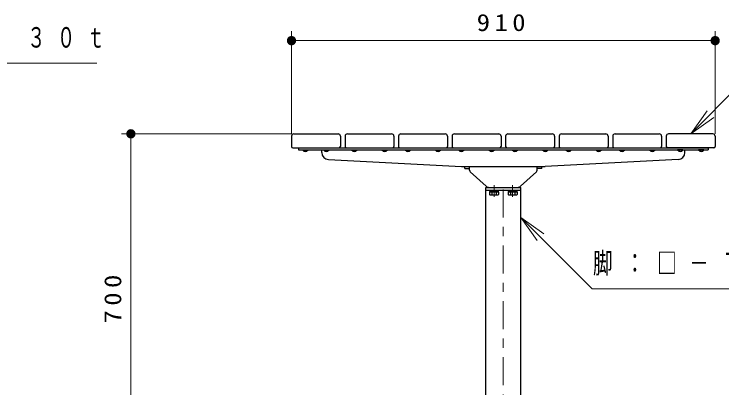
# Model space of a CAD drawing. Units: millimetres on the paper, scale 1:20. Extents: x -385 to 0, y 0 to 267.
# Drawn here: x -114.3 to -38.3, y 88.9 to 129 of the extents above; entities that cross this region are included whole.
import ezdxf

# ---------------------------------------------------------------- set-up
doc = ezdxf.new("R2010")
doc.units = ezdxf.units.MM
doc.linetypes.add('USER2', pattern=[6, 3, -1, 1, -1])
doc.layers.add('LY_1', color=7, linetype='Continuous', lineweight=25)
doc.styles.add('ＭＳ ゴシック', font='')
doc.styles.get('ＭＳ ゴシック').set_extended_font_data('MS Gothic')

# ---------------------------------------------------------------- blocks, each defined once
blk = doc.blocks.new('filled_dot')
at = {"color": 0, "linetype": 'Continuous', "lineweight": -2, "const_width": 1.25}
blk.add_lwpolyline([(-0.625, 0, 1), (0.625, 0, 1)], format="xyb", close=True, dxfattribs=at)

msp = doc.modelspace()

# ---------------------------------------------------------------- linework, layer by layer
at = {"layer": 'LY_1', "lineweight": 13}
for p, q in [((-84.546, 116.146), (-84.546, 127.146)), ((-39.046, 116.146), (-39.046, 127.146)), ((-84.546, 126.146), (-39.046, 126.146)), ((-41.671, 116.146), (-39.903, 118.621)), ((-41.671, 116.146), (-39.549, 118.267)), ((-39.196, 117.914), (-41.671, 116.146)), ((-84.546, 116.146), (-102.796, 116.146)), ((-101.796, 81.146), (-101.796, 116.146)), ((-59.921, 107.182), (-57.799, 105.061)), ((-59.921, 107.182), (-57.446, 105.414)), ((-58.153, 104.707), (-59.921, 107.182))]:
    msp.add_line(p, q, dxfattribs=at)
at = {"layer": 'LY_1', "color": 3}
for p, q in [((-84.546, 115.896), (-84.546, 114.796)), ((-84.296, 116.146), (-79.546, 116.146)), ((-79.296, 115.896), (-79.296, 114.796)), ((-78.796, 115.896), (-78.796, 114.796)), ((-78.546, 116.146), (-73.796, 116.146)), ((-73.546, 115.896), (-73.546, 114.796)), ((-73.046, 115.896), (-73.046, 114.796)), ((-72.796, 116.146), (-68.046, 116.146)), ((-67.796, 115.896), (-67.796, 114.796)), ((-67.296, 115.896), (-67.296, 114.796)), ((-67.046, 116.146), (-62.296, 116.146)), ((-62.046, 115.896), (-62.046, 114.796)), ((-61.546, 115.896), (-61.546, 114.796)), ((-61.296, 116.146), (-56.546, 116.146)), ((-56.296, 115.896), (-56.296, 114.796)), ((-55.796, 115.896), (-55.796, 114.796)), ((-55.546, 116.146), (-50.796, 116.146)), ((-50.546, 115.896), (-50.546, 114.796)), ((-50.046, 115.896), (-50.046, 114.796)), ((-49.796, 116.146), (-45.046, 116.146)), ((-44.796, 115.896), (-44.796, 114.796)), ((-44.296, 115.896), (-44.296, 114.796)), ((-39.296, 116.146), (-44.046, 116.146)), ((-39.046, 115.896), (-39.046, 114.796)), ((-84.396, 114.646), (-79.446, 114.646)), ((-78.646, 114.646), (-73.696, 114.646)), ((-72.896, 114.646), (-67.946, 114.646)), ((-67.146, 114.646), (-62.196, 114.646)), ((-61.396, 114.646), (-56.446, 114.646)), ((-55.646, 114.646), (-50.696, 114.646)), ((-49.896, 114.646), (-44.946, 114.646)), ((-39.196, 114.646), (-44.146, 114.646))]:
    msp.add_line(p, q, dxfattribs=at)
at = {"layer": 'LY_1'}
for p, q in [((-83.796, 114.646), (-39.796, 114.646)), ((-83.341, 114.421), (-83.341, 114.396)), ((-83.341, 114.421), (-82.751, 114.421)), ((-83.341, 114.396), (-82.751, 114.396)), ((-82.751, 114.421), (-82.751, 114.396)), ((-81.091, 114.421), (-81.091, 114.396)), ((-81.091, 114.421), (-80.501, 114.421)), ((-81.091, 114.396), (-80.501, 114.396)), ((-80.501, 114.421), (-80.501, 114.396)), ((-78.091, 114.421), (-78.091, 114.396)), ((-78.091, 114.421), (-77.501, 114.421)), ((-78.091, 114.396), (-77.501, 114.396)), ((-77.501, 114.421), (-77.501, 114.396)), ((-74.841, 114.421), (-74.841, 114.396)), ((-74.841, 114.421), (-74.251, 114.421)), ((-74.841, 114.396), (-74.251, 114.396)), ((-74.251, 114.421), (-74.251, 114.396)), ((-72.341, 114.421), (-72.341, 114.396)), ((-72.341, 114.421), (-71.751, 114.421)), ((-72.341, 114.396), (-71.751, 114.396)), ((-71.751, 114.421), (-71.751, 114.396)), ((-69.091, 114.421), (-69.091, 114.396)), ((-69.091, 114.421), (-68.501, 114.421)), ((-69.091, 114.396), (-68.501, 114.396)), ((-68.501, 114.421), (-68.501, 114.396)), ((-66.591, 114.421), (-66.591, 114.396)), ((-66.591, 114.421), (-66.001, 114.421)), ((-66.591, 114.396), (-66.001, 114.396)), ((-66.001, 114.421), (-66.001, 114.396)), ((-63.341, 114.421), (-63.341, 114.396)), ((-63.341, 114.421), (-62.751, 114.421)), ((-63.341, 114.396), (-62.751, 114.396)), ((-62.751, 114.421), (-62.751, 114.396)), ((-60.841, 114.421), (-60.841, 114.396)), ((-60.841, 114.421), (-60.251, 114.421)), ((-60.841, 114.396), (-60.251, 114.396)), ((-60.251, 114.421), (-60.251, 114.396)), ((-57.591, 114.421), (-57.591, 114.396)), ((-57.591, 114.421), (-57.001, 114.421)), ((-57.591, 114.396), (-57.001, 114.396)), ((-57.001, 114.421), (-57.001, 114.396)), ((-55.091, 114.421), (-55.091, 114.396)), ((-55.091, 114.421), (-54.501, 114.421)), ((-55.091, 114.396), (-54.501, 114.396)), ((-54.501, 114.421), (-54.501, 114.396)), ((-51.841, 114.421), (-51.841, 114.396)), ((-51.841, 114.421), (-51.251, 114.421)), ((-51.841, 114.396), (-51.251, 114.396)), ((-51.251, 114.421), (-51.251, 114.396)), ((-49.341, 114.421), (-49.341, 114.396)), ((-49.341, 114.421), (-48.751, 114.421)), ((-49.341, 114.396), (-48.751, 114.396)), ((-48.751, 114.421), (-48.751, 114.396)), ((-46.091, 114.421), (-46.091, 114.396)), ((-46.091, 114.421), (-45.501, 114.421)), ((-46.091, 114.396), (-45.501, 114.396)), ((-45.501, 114.421), (-45.501, 114.396)), ((-43.091, 114.421), (-43.091, 114.396)), ((-42.501, 114.421), (-43.091, 114.421)), ((-42.501, 114.396), (-43.091, 114.396)), ((-42.501, 114.421), (-42.501, 114.396)), ((-40.841, 114.421), (-40.841, 114.396)), ((-40.251, 114.421), (-40.841, 114.421)), ((-40.251, 114.396), (-40.841, 114.396)), ((-40.251, 114.421), (-40.251, 114.396))]:
    msp.add_line(p, q, dxfattribs=at)
at = {"layer": 'LY_1', "color": 4}
for p, q in [((-83.796, 114.646), (-83.796, 114.421)), ((-83.796, 114.421), (-39.796, 114.421)), ((-81.296, 114.133), (-81.296, 114.421)), ((-42.296, 114.133), (-42.296, 114.421)), ((-39.796, 114.646), (-39.796, 114.421)), ((-80.584, 113.384), (-66.296, 112.646)), ((-43.007, 113.384), (-57.296, 112.646)), ((-66.296, 112.646), (-57.296, 112.646)), ((-65.921, 112.646), (-57.671, 112.646)), ((-65.921, 112.421), (-65.921, 112.646)), ((-65.421, 112.256), (-65.421, 112.646)), ((-58.171, 112.256), (-58.171, 112.646)), ((-57.671, 112.421), (-57.671, 112.646)), ((-65.921, 112.421), (-65.421, 112.421)), ((-65.34, 112.072), (-63.65, 110.515)), ((-58.251, 112.072), (-59.941, 110.515)), ((-57.671, 112.421), (-58.171, 112.421)), ((-63.671, 68.646), (-63.671, 110.396)), ((-63.671, 110.396), (-59.921, 110.396)), ((-63.346, 110.396), (-60.246, 110.396)), ((-59.921, 68.646), (-59.921, 110.396)), ((-63.671, 110.096), (-59.921, 110.096))]:
    msp.add_line(p, q, dxfattribs=at)
at = {"layer": 'LY_1', "color": 4, "linetype": 'USER2', "lineweight": 13}
for p, q in [((-62.796, 109.373), (-62.796, 110.623)), ((-60.796, 109.373), (-60.796, 110.623))]:
    msp.add_line(p, q, dxfattribs=at)
at = {"layer": 'LY_1', "color": 131}
for p, q in [((-63.321, 110.096), (-63.321, 110.021)), ((-63.321, 110.096), (-62.271, 110.096)), ((-63.321, 110.021), (-62.271, 110.021)), ((-63.286, 109.896), (-63.286, 109.621)), ((-62.305, 109.896), (-63.286, 109.896)), ((-63.286, 109.621), (-63.208, 109.576)), ((-62.336, 110.021), (-63.256, 110.021)), ((-63.256, 110.021), (-63.256, 109.896)), ((-62.336, 109.896), (-63.256, 109.896)), ((-62.383, 109.576), (-63.208, 109.576)), ((-63.041, 109.896), (-63.041, 109.621)), ((-62.829, 110.021), (-62.796, 109.896)), ((-62.796, 110.021), (-62.762, 109.896)), ((-62.55, 109.896), (-62.55, 109.621)), ((-62.305, 109.621), (-62.383, 109.576)), ((-62.336, 110.021), (-62.336, 109.896)), ((-62.305, 109.896), (-62.305, 109.621)), ((-62.271, 110.021), (-62.271, 110.096)), ((-61.321, 110.096), (-61.321, 110.021)), ((-61.321, 110.096), (-60.271, 110.096)), ((-61.321, 110.021), (-60.271, 110.021)), ((-61.286, 109.896), (-61.286, 109.621)), ((-60.305, 109.896), (-61.286, 109.896)), ((-61.286, 109.621), (-61.208, 109.576)), ((-60.336, 110.021), (-61.256, 110.021)), ((-61.256, 110.021), (-61.256, 109.896)), ((-60.336, 109.896), (-61.256, 109.896)), ((-60.383, 109.576), (-61.208, 109.576)), ((-61.041, 109.896), (-61.041, 109.621)), ((-60.829, 110.021), (-60.796, 109.896)), ((-60.796, 110.021), (-60.762, 109.896)), ((-60.55, 109.896), (-60.55, 109.621)), ((-60.305, 109.621), (-60.383, 109.576)), ((-60.336, 110.021), (-60.336, 109.896)), ((-60.305, 109.896), (-60.305, 109.621)), ((-60.271, 110.021), (-60.271, 110.096))]:
    msp.add_line(p, q, dxfattribs=at)
at = {"layer": 'LY_1', "linetype": 'USER2', "lineweight": 13}
msp.add_line((-61.796, 110.171), (-61.796, 65.003), dxfattribs=at)
at = {"layer": 'LY_1', "lineweight": 13}
for points in [[(-150.334, 118.467), (-145.082, 123.719), (-105.464, 123.719)], [(-41.671, 116.146), (-36.418, 121.398), (-5.8, 121.398)], [(-59.921, 107.182), (-52.243, 99.505), (-12.674, 99.505)]]:
    msp.add_lwpolyline(points, dxfattribs=at)
at = {"layer": 'LY_1', "color": 3}
for centre, radius, start, end in [((-84.296, 115.896), 0.25, 90, 180), ((-79.546, 115.896), 0.25, 0, 90), ((-78.546, 115.896), 0.25, 90, 180), ((-73.796, 115.896), 0.25, 0, 90), ((-72.796, 115.896), 0.25, 90, 180), ((-68.046, 115.896), 0.25, 0, 90), ((-67.046, 115.896), 0.25, 90, 180), ((-62.296, 115.896), 0.25, 0, 90), ((-61.296, 115.896), 0.25, 90, 180), ((-56.546, 115.896), 0.25, 0, 90), ((-55.546, 115.896), 0.25, 90, 180), ((-50.796, 115.896), 0.25, 0, 90), ((-49.796, 115.896), 0.25, 90, 180), ((-45.046, 115.896), 0.25, 0, 90), ((-44.046, 115.896), 0.25, 90, 180), ((-39.296, 115.896), 0.25, 0, 90), ((-84.396, 114.796), 0.15, 180, 270), ((-79.446, 114.796), 0.15, 270, 0), ((-78.646, 114.796), 0.15, 180, 270), ((-73.696, 114.796), 0.15, 270, 0), ((-72.896, 114.796), 0.15, 180, 270), ((-67.946, 114.796), 0.15, 270, 0), ((-67.146, 114.796), 0.15, 180, 270), ((-62.196, 114.796), 0.15, 270, 0), ((-61.396, 114.796), 0.15, 180, 270), ((-56.446, 114.796), 0.15, 270, 0), ((-55.646, 114.796), 0.15, 180, 270), ((-50.696, 114.796), 0.15, 270, 0), ((-49.896, 114.796), 0.15, 180, 270), ((-44.946, 114.796), 0.15, 270, 0), ((-44.146, 114.796), 0.15, 180, 270), ((-39.196, 114.796), 0.15, 270, 0)]:
    msp.add_arc(centre, radius, start, end, dxfattribs=at)
at = {"layer": 'LY_1'}
for centre in [(-83.046, 114.666), (-80.796, 114.666), (-77.796, 114.666), (-74.546, 114.666), (-72.046, 114.666), (-68.796, 114.666), (-66.296, 114.666), (-63.046, 114.666), (-60.546, 114.666), (-57.296, 114.666), (-54.796, 114.666), (-51.546, 114.666), (-49.046, 114.666), (-45.796, 114.666), (-42.796, 114.666), (-40.546, 114.666)]:
    msp.add_arc(centre, 0.4, 222.43594, 317.56406, dxfattribs=at)
at = {"layer": 'LY_1', "color": 4}
for centre, radius, start, end in [((-80.546, 114.133), 0.75, 180, 267.04235), ((-43.046, 114.133), 0.75, 272.95765, 0), ((-65.171, 112.256), 0.25, 180, 227.34267), ((-58.421, 112.256), 0.25, 312.65733, 0), ((-63.346, 110.846), 0.45, 227.34267, 270), ((-60.246, 110.846), 0.45, 270, 312.65733)]:
    msp.add_arc(centre, radius, start, end, dxfattribs=at)
at = {"layer": 'LY_1', "color": 131}
for centre, radius, start, end in [((-63.164, 109.834), 0.245, 240.00001, 299.99999), ((-62.796, 110.265), 0.689, 249.136, 290.864), ((-62.427, 109.834), 0.245, 240.00001, 299.99999), ((-61.164, 109.834), 0.245, 240.00001, 299.99999), ((-60.796, 110.265), 0.689, 249.136, 290.864), ((-60.427, 109.834), 0.245, 240.00001, 299.99999)]:
    msp.add_arc(centre, radius, start, end, dxfattribs=at)

# ---------------------------------------------------------------- block references
at = {"layer": 'LY_1', "lineweight": 13, "xscale": 0.4, "yscale": 0.4}
msp.add_blockref('filled_dot', (-84.546, 126.146), dxfattribs=at)
for p, rotation in [((-39.046, 126.146), 180), ((-101.796, 116.146), 270)]:
    msp.add_blockref('filled_dot', p, dxfattribs=dict(at, rotation=rotation))

# ---------------------------------------------------------------- texts
at = {"layer": 'LY_1', "style": 'ＭＳ ゴシック'}
for s, insert, char_height, attachment_point in [('\\T1.33;\\W1.15;910', (-61.796, 127.146), 1.833, 8), ('\\T1.64;\\W0.65;座板／背板：ヒノキ\u3000３０ｔ', (-144.902, 126.369), 2.199, 4), ('\\T1.64;\\W0.7;脚：□－７５×４５×３．２', (-52.162, 102.155), 2.199, 4)]:
    msp.add_mtext(s, dxfattribs=dict(at, insert=insert, char_height=char_height, attachment_point=attachment_point))
at = {"layer": 'LY_1', "insert": (-102.796, 98.646), "char_height": 1.833, "attachment_point": 8, "rotation": 90, "style": 'ＭＳ ゴシック'}
msp.add_mtext('\\T1.33;\\W1.15;700', dxfattribs=at)

doc.saveas('drawing.dxf')
